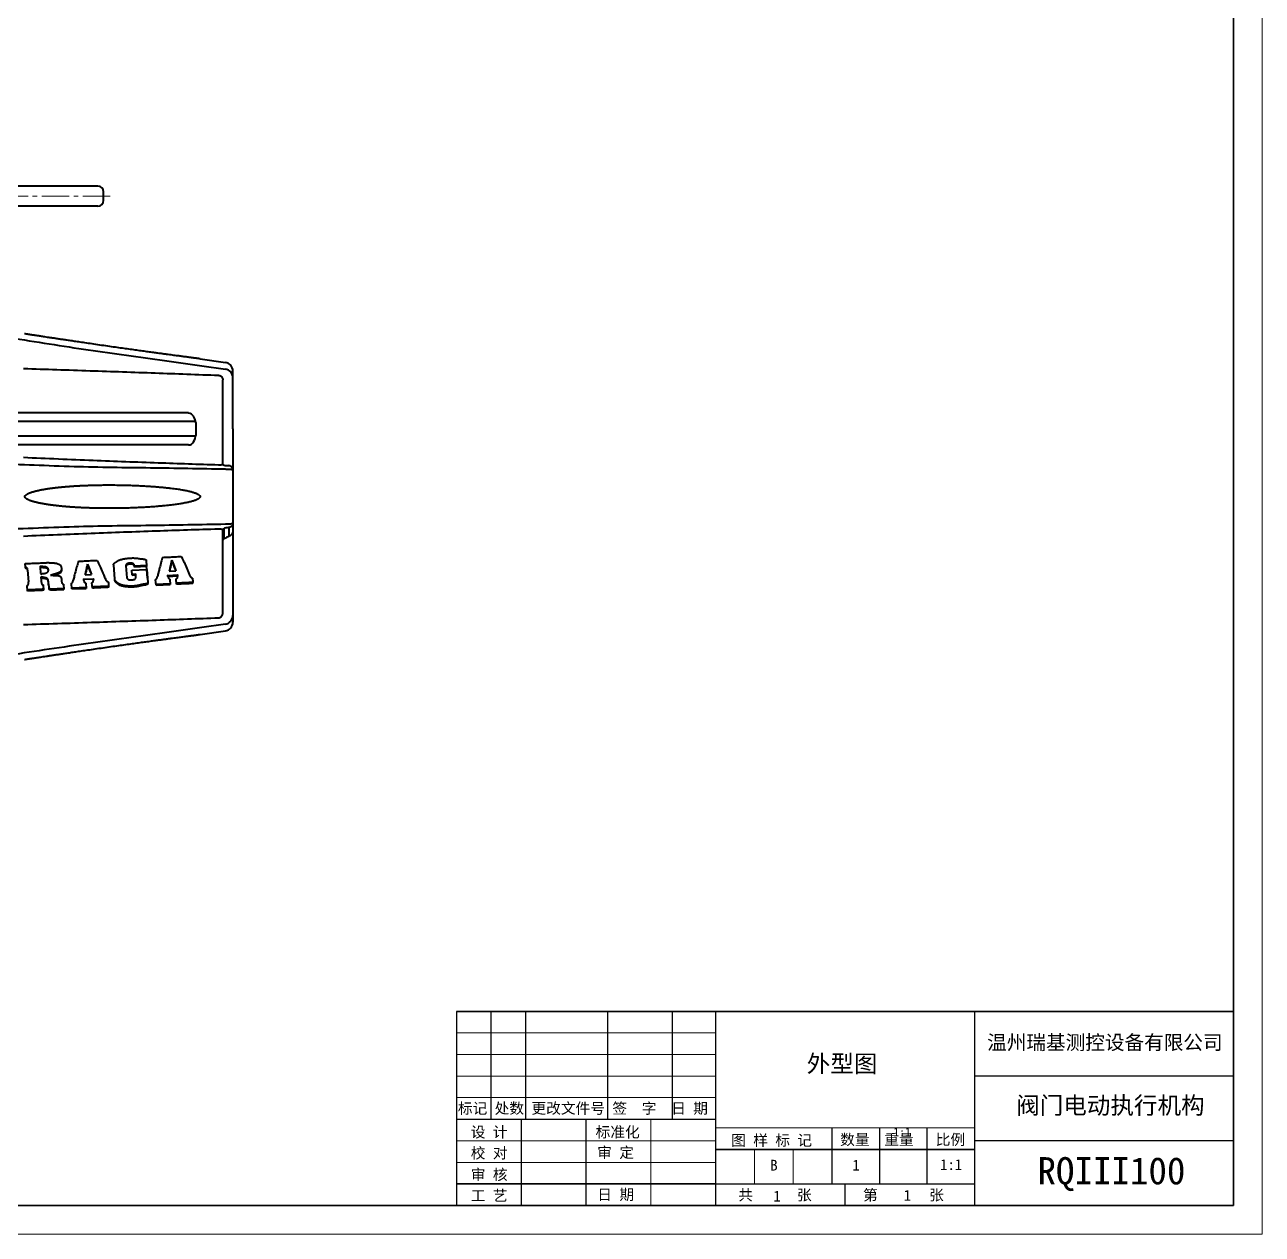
# Model space of a CAD drawing. Extents: x -12012 to 8795, y -497 to 32605.
# Drawn here: x -10494 to -9634, y 30923 to 31764 of the extents above; entities that cross this region are included whole.
import ezdxf

# ---------------------------------------------------------------- set-up
doc = ezdxf.new("R2010")
doc.units = 0
doc.header["$MEASUREMENT"] = 0
doc.linetypes.add('CENTER2', pattern=[28.575, 19.05, -3.175, 3.175, -3.175])
doc.layers.get('0').update_dxf_attribs({"linetype": 'CONTINUOUS', "lineweight": 35})
for name, color, linetype, lineweight in [('3-细实线', 5, 'CONTINUOUS', 9), ('dim', 3, 'CONTINUOUS', 13), ('单点划线', 1, 'CENTER2', 13), ('文字', 7, 'CONTINUOUS', 13), ('粗实线', 7, 'CONTINUOUS', 40), ('细实线', 3, 'CONTINUOUS', 13)]:
    doc.layers.add(name, color=color, linetype=linetype, lineweight=lineweight)
doc.styles.get("Standard").update_dxf_attribs({"font": ''})
doc.styles.get('Standard').set_extended_font_data('FangSong_GB2312')

msp = doc.modelspace()

# ---------------------------------------------------------------- linework, layer by layer
for p in [(-9654.148, 32584.797), (-11987.148, 30942.797)]:
    msp.add_line(p, (-9654.148, 30942.797))
at = {"color": 7}
for p, q in [((-10194.148, 31077.797), (-9654.148, 31077.797)), ((-10014.148, 30981.797), (-9834.148, 30981.797)), ((-10194.148, 30957.797), (-10014.148, 30957.797))]:
    msp.add_line(p, q, dxfattribs=at)
at = {"color": 7, "const_width": 0.9}
for points in [[(-10194.148, 31077.797), (-10194.148, 30942.797)], [(-10170.148, 31077.797), (-10170.148, 31002.797)], [(-10146.148, 31077.797), (-10146.148, 31002.797)], [(-10089.148, 31077.797), (-10089.148, 31002.797)], [(-10044.148, 31077.797), (-10044.148, 31002.797)], [(-10014.148, 30942.797), (-10014.148, 31077.797)], [(-9834.148, 30942.797), (-9834.148, 31077.797)], [(-9834.148, 31032.797), (-9654.148, 31032.797)], [(-10194.148, 31002.797), (-10014.148, 31002.797)], [(-10149.148, 31002.797), (-10149.148, 30942.797)], [(-10104.148, 31002.797), (-10104.148, 30942.797)], [(-10059.148, 31002.797), (-10059.148, 30942.797)], [(-10014.148, 30996.797), (-9834.148, 30996.797)], [(-9933.148, 30957.797), (-9933.148, 30996.797)], [(-9900.148, 30957.797), (-9900.148, 30996.797)], [(-9867.148, 30957.797), (-9867.148, 30996.797)], [(-9834.148, 30987.797), (-9654.148, 30987.797)], [(-10014.148, 30957.797), (-9834.148, 30957.797)], [(-9924.148, 30942.797), (-9924.148, 30957.797)]]:
    msp.add_lwpolyline(points, dxfattribs=at)
at = {"layer": 'dim', "color": 7}
for p, q in [((-10194.148, 31062.797), (-10014.148, 31062.797)), ((-10194.148, 31047.797), (-10014.148, 31047.797)), ((-10194.148, 31032.797), (-10014.148, 31032.797)), ((-10194.148, 31017.797), (-10014.148, 31017.797)), ((-10194.148, 30987.797), (-10014.148, 30987.797)), ((-9987.148, 30957.797), (-9987.148, 30981.797)), ((-9960.148, 30957.797), (-9960.148, 30981.797)), ((-10194.148, 30972.797), (-10014.148, 30972.797))]:
    msp.add_line(p, q, dxfattribs=at)
at = {"layer": '单点划线'}
msp.add_line((-10568.243, 31644.646), (-10434.22, 31644.646), dxfattribs=at)
at = {"layer": '粗实线'}
for p, q in [((-10443.561, 31651.646), (-10568.243, 31651.646)), ((-10439.561, 31641.646), (-10439.561, 31647.646)), ((-10443.561, 31637.646), (-10568.243, 31637.646)), ((-10380.53, 31493.948), (-10578.213, 31493.948)), ((-10375.466, 31487.948), (-10577.975, 31487.948)), ((-10375.222, 31478.656), (-10375.222, 31486.656)), ((-10577.961, 31477.948), (-10375.466, 31477.948)), ((-10578.182, 31471.949), (-10380.53, 31471.948))]:
    msp.add_line(p, q, dxfattribs=at)
at = {"layer": '粗实线', "color": 0}
for p, q in [((-10372.335, 31531.49), (-10354.863, 31529.001)), ((-10349.704, 31482.797), (-10349.704, 31523.055)), ((-10356.711, 31457.995), (-10356.711, 31516.888)), ((-10349.704, 31482.738), (-10349.704, 31348.304)), ((-10356.711, 31457.548), (-10356.711, 31457.995)), ((-10443.547, 31443.722), (-10443.511, 31443.722)), ((-10443.525, 31427.638), (-10443.53, 31427.638)), ((-10356.711, 31354.771), (-10356.711, 31412.342)), ((-10493.751, 31386.617), (-10493.941, 31389.09)), ((-10450.713, 31388.115), (-10450.768, 31388.825)), ((-10409.938, 31391.422), (-10409.607, 31387.114)), ((-10392.157, 31390.798), (-10392.211, 31391.508)), ((-10492.336, 31384.511), (-10491.716, 31376.444)), ((-10483.659, 31386.905), (-10483.295, 31382.16)), ((-10452.426, 31381.276), (-10447.835, 31381.488)), ((-10432.64, 31388.314), (-10431.868, 31378.267)), ((-10424.037, 31387.65), (-10423.389, 31379.228)), ((-10419.849, 31384.541), (-10409.445, 31385.016)), ((-10419.589, 31381.167), (-10419.849, 31384.541)), ((-10419.644, 31381.874), (-10417.227, 31381.984)), ((-10419.589, 31381.167), (-10417.173, 31381.278)), ((-10418.142, 31387.609), (-10418.169, 31387.958)), ((-10418.074, 31386.725), (-10418.142, 31387.609)), ((-10409.661, 31387.821), (-10418.129, 31387.433)), ((-10409.607, 31387.114), (-10418.074, 31386.725)), ((-10417.039, 31379.538), (-10417.227, 31381.984)), ((-10408.974, 31378.886), (-10409.66, 31387.812)), ((-10409.445, 31385.016), (-10408.757, 31376.069)), ((-10394.834, 31380.942), (-10388.064, 31381.252)), ((-10394.794, 31380.233), (-10388.01, 31380.544)), ((-10393.871, 31383.963), (-10389.279, 31384.175)), ((-10388.01, 31380.544), (-10388.064, 31381.252)), ((-10492.477, 31370.055), (-10492.751, 31373.614)), ((-10491.688, 31376.116), (-10491.716, 31376.444)), ((-10483.098, 31379.612), (-10482.926, 31377.376)), ((-10482.926, 31377.376), (-10482.846, 31376.332)), ((-10481.476, 31374.045), (-10481.208, 31370.569)), ((-10476.579, 31371.495), (-10467.193, 31371.923)), ((-10476.524, 31370.781), (-10476.579, 31371.495)), ((-10468.819, 31377.223), (-10468.802, 31376.962)), ((-10468.791, 31376.82), (-10468.802, 31376.962)), ((-10468.802, 31376.962), (-10468.793, 31376.82)), ((-10467.409, 31374.727), (-10467.138, 31371.209)), ((-10461.614, 31371.459), (-10461.906, 31375.258)), ((-10461.669, 31372.173), (-10451.767, 31372.624)), ((-10461.614, 31371.459), (-10451.712, 31371.911)), ((-10453.39, 31378.26), (-10446.62, 31378.57)), ((-10451.987, 31375.495), (-10451.712, 31371.911)), ((-10447.365, 31372.107), (-10447.639, 31375.671)), ((-10446.566, 31377.862), (-10446.62, 31378.57)), ((-10435.99, 31372.626), (-10436.045, 31373.339)), ((-10403.056, 31374.121), (-10403.349, 31377.933)), ((-10403.111, 31374.835), (-10393.209, 31375.287)), ((-10403.056, 31374.121), (-10393.154, 31374.573)), ((-10393.43, 31378.168), (-10393.154, 31374.573)), ((-10388.807, 31374.769), (-10389.082, 31378.344)), ((-10377.432, 31375.287), (-10377.487, 31376.001)), ((-10372.335, 31339.87), (-10354.863, 31342.359))]:
    msp.add_line(p, q, dxfattribs=at)
at = {"layer": '粗实线'}
for centre, radius, start, end in [((-10443.561, 31647.646), 4, 0, 90), ((-10443.561, 31641.646), 4, 270, 0), ((-10380.53, 31489.656), 4, 27.818139, 90), ((-10393.796, 31482.656), 19, 12.153197, 27.818139), ((-10393.796, 31482.656), 19, 332.181861, 347.846803), ((-10380.53, 31475.656), 4, 270, 332.181861)]:
    msp.add_arc(centre, radius, start, end, dxfattribs=at)
at = {"layer": '粗实线', "color": 0}
for centre, start, end in [((-10355.71, 31523.055), 0, 81.894206), ((-10355.71, 31518.418), 0, 81.894206), ((-10355.71, 31353.01), 278.105794, 0), ((-10355.71, 31348.304), 278.105794, 0)]:
    msp.add_arc(centre, 6.006, start, end, dxfattribs=at)
for points, start_tangent, end_tangent in [([(-10515.359, 31547.744), (-10460.119, 31539.229), (-10407.085, 31531.715), (-10354.863, 31524.364)], (0.9901139, -0.1402656), (0.9901087, -0.1403022)), ([(-10373.19, 31531.601), (-10373.721, 31531.671), (-10374.339, 31531.752), (-10375.053, 31531.846), (-10375.863, 31531.952), (-10376.77, 31532.071), (-10377.776, 31532.204), (-10378.887, 31532.35), (-10380.111, 31532.512), (-10381.469, 31532.692), (-10382.922, 31532.884), (-10384.376, 31533.077), (-10385.84, 31533.272), (-10387.352, 31533.474), (-10388.95, 31533.688), (-10390.672, 31533.919), (-10392.554, 31534.172), (-10394.637, 31534.453), (-10396.956, 31534.766), (-10399.552, 31535.118), (-10402.461, 31535.515), (-10405.721, 31535.961), (-10409.376, 31536.463), (-10413.353, 31537.013), (-10417.526, 31537.593), (-10421.896, 31538.203), (-10426.5, 31538.851), (-10431.37, 31539.54), (-10436.537, 31540.277), (-10442.073, 31541.071), (-10447.597, 31541.87), (-10452.531, 31542.588), (-10456.833, 31543.218), (-10460.621, 31543.776), (-10463.998, 31544.276), (-10467.063, 31544.731), (-10469.92, 31545.157), (-10472.671, 31545.568), (-10475.226, 31545.952), (-10477.491, 31546.293), (-10479.475, 31546.593), (-10481.211, 31546.856), (-10482.732, 31547.086), (-10484.07, 31547.29), (-10485.259, 31547.471), (-10486.332, 31547.634), (-10487.32, 31547.785), (-10488.255, 31547.928), (-10489.171, 31548.068), (-10490.074, 31548.206), (-10490.917, 31548.335), (-10491.668, 31548.451), (-10492.332, 31548.553), (-10492.92, 31548.643), (-10493.432, 31548.722), (-10493.867, 31548.789), (-10494.229, 31548.844), (-10494.458, 31548.88)], (-0.991491, 0.1301752), (-0.9883401, 0.1522624)), ([(-10372.749, 31531.544), (-10373.19, 31531.601)], (-0.9916409, 0.1290287), (-0.991491, 0.1301752)), ([(-10372.335, 31531.49), (-10372.749, 31531.544)], (0.9920292, -0.1260078), (-0.9916409, 0.1290287)), ([(-10495.189, 31524.778), (-10448.914, 31523.257), (-10403.711, 31521.685), (-10359.583, 31520.078)], (0.9994933, -0.0318294), (0.9993095, -0.0371545)), ([(-10359.583, 31520.078), (-10358.696, 31519.899), (-10357.904, 31519.448), (-10357.279, 31518.769), (-10356.863, 31517.896), (-10356.711, 31516.877)], (0.9993095, -0.0371545), (0, -1)), ([(-10356.711, 31489.441), (-10356.624, 31489.474)], (0.9323295, 0.3616099), (0.93233, 0.3616087)), ([(-10354.863, 31454.671), (-10406.894, 31455.56), (-10460.034, 31456.471), (-10515.359, 31458.357)], (-0.9998543, 0.017068), (-0.999852, 0.0172036)), ([(-10359.583, 31457.636), (-10401.584, 31459.023), (-10446.787, 31460.725), (-10495.189, 31462.784)], (-0.9995286, 0.0307005), (-0.9989876, 0.0449854)), ([(-10356.711, 31457.995), (-10357.279, 31457.73), (-10357.905, 31457.659), (-10358.696, 31457.628), (-10359.583, 31457.636)], (0, -1), (-0.9995286, 0.0307005)), ([(-10352.611, 31457.25), (-10352.844, 31457.143), (-10353.289, 31457.091), (-10353.587, 31457.073), (-10353.916, 31457.061), (-10354.261, 31457.055), (-10354.601, 31457.053), (-10354.92, 31457.055), (-10356.711, 31457.772)], (-0.0422894, -0.9991054), (-0.9998477, 0.0174528)), ([(-10349.704, 31454.265), (-10350.16, 31454.394), (-10350.545, 31454.442), (-10351.044, 31454.49), (-10351.637, 31454.534), (-10352.294, 31454.574), (-10352.981, 31454.608), (-10353.661, 31454.635), (-10354.298, 31454.656), (-10354.863, 31454.671)], (-0.0000024, 1), (-0.999735, 0.0230205)), ([(-10349.704, 31454.265), (-10349.924, 31455.385), (-10350.55, 31456.342), (-10351.492, 31456.996), (-10352.611, 31457.25)], (0, 1), (-0.9994954, 0.0317635)), ([(-10493.851, 31436.569), (-10493.431, 31436.944), (-10492.958, 31437.273), (-10492.431, 31437.579), (-10491.874, 31437.859), (-10491.292, 31438.119), (-10490.689, 31438.363), (-10490.065, 31438.594), (-10489.418, 31438.814), (-10488.75, 31439.025), (-10488.063, 31439.228), (-10487.358, 31439.423), (-10486.636, 31439.61), (-10485.899, 31439.791), (-10485.149, 31439.965), (-10484.387, 31440.133), (-10483.613, 31440.295), (-10482.828, 31440.451), (-10482.032, 31440.602), (-10481.226, 31440.748), (-10480.41, 31440.889), (-10479.584, 31441.026), (-10478.748, 31441.158), (-10477.902, 31441.286), (-10477.047, 31441.41), (-10476.182, 31441.531), (-10475.308, 31441.648), (-10474.424, 31441.761), (-10473.531, 31441.87), (-10472.629, 31441.976), (-10471.717, 31442.079), (-10470.797, 31442.179), (-10469.868, 31442.275), (-10468.929, 31442.368), (-10467.98, 31442.458), (-10467.021, 31442.546), (-10466.052, 31442.63), (-10465.073, 31442.711), (-10464.083, 31442.79), (-10463.081, 31442.866), (-10462.069, 31442.938), (-10461.045, 31443.008), (-10460.009, 31443.076), (-10458.961, 31443.14), (-10457.901, 31443.202), (-10456.828, 31443.261), (-10455.741, 31443.317), (-10454.641, 31443.37), (-10453.527, 31443.42), (-10452.398, 31443.467), (-10451.254, 31443.512), (-10450.095, 31443.553), (-10448.92, 31443.591), (-10447.728, 31443.627), (-10446.52, 31443.659), (-10445.294, 31443.687), (-10444.051, 31443.712), (-10443.511, 31443.722)], (0.6921107, 0.7217914), (0.9998484, 0.0174112)), ([(-10443.511, 31443.722), (-10439.866, 31443.771), (-10434.3, 31443.788), (-10429.102, 31443.742), (-10424.22, 31443.647), (-10419.622, 31443.508), (-10415.278, 31443.333), (-10411.15, 31443.124), (-10407.27, 31442.887), (-10403.747, 31442.635), (-10400.596, 31442.376), (-10397.746, 31442.113), (-10395.157, 31441.847), (-10392.801, 31441.58), (-10390.654, 31441.312), (-10388.69, 31441.044), (-10386.885, 31440.775), (-10385.225, 31440.506), (-10383.697, 31440.237), (-10382.291, 31439.967), (-10380.995, 31439.696), (-10379.799, 31439.423), (-10378.694, 31439.147), (-10377.677, 31438.866), (-10376.743, 31438.581), (-10375.89, 31438.288), (-10375.113, 31437.986), (-10374.412, 31437.672), (-10373.787, 31437.338), (-10373.246, 31436.978), (-10372.808, 31436.584), (-10372.509, 31436.152), (-10372.397, 31435.68)], (0.9998483, 0.017418), (-0.0012838, -0.9999992)), ([(-10494.297, 31435.68), (-10494.177, 31436.13)], (0.0068896, 0.9999763), (0.4538089, 0.891099)), ([(-10493.796, 31434.734), (-10494.146, 31435.175), (-10494.297, 31435.671), (-10494.297, 31435.68)], (-0.7105809, 0.7036155), (0.0018709, 0.9999982)), ([(-10494.177, 31436.13), (-10493.851, 31436.569)], (0.4538089, 0.891099), (0.6921107, 0.7217914)), ([(-10443.53, 31427.638), (-10444.189, 31427.65), (-10445.607, 31427.68), (-10446.994, 31427.713), (-10448.355, 31427.751), (-10449.692, 31427.793), (-10451.009, 31427.839), (-10452.308, 31427.889), (-10453.591, 31427.942), (-10454.857, 31428), (-10456.106, 31428.061), (-10457.337, 31428.127), (-10458.552, 31428.195), (-10459.749, 31428.268), (-10460.929, 31428.344), (-10462.092, 31428.423), (-10463.237, 31428.506), (-10464.365, 31428.592), (-10465.476, 31428.681), (-10466.571, 31428.774), (-10467.651, 31428.871), (-10468.717, 31428.971), (-10469.768, 31429.075), (-10470.806, 31429.182), (-10471.831, 31429.293), (-10472.843, 31429.408), (-10473.844, 31429.527), (-10474.834, 31429.651), (-10475.812, 31429.779), (-10476.779, 31429.911), (-10477.733, 31430.049), (-10478.676, 31430.191), (-10479.606, 31430.338), (-10480.523, 31430.49), (-10481.426, 31430.648), (-10482.317, 31430.811), (-10483.193, 31430.981), (-10484.055, 31431.157), (-10484.902, 31431.339), (-10485.733, 31431.529), (-10486.548, 31431.727), (-10487.344, 31431.934), (-10488.119, 31432.148), (-10488.872, 31432.372), (-10489.6, 31432.606), (-10490.299, 31432.85), (-10490.971, 31433.107), (-10491.614, 31433.381), (-10492.228, 31433.674), (-10492.806, 31433.993), (-10493.334, 31434.343), (-10493.796, 31434.734)], (-0.9998475, 0.017461), (-0.7105809, 0.7036155)), ([(-10372.397, 31435.68), (-10372.503, 31435.22), (-10372.811, 31434.772), (-10373.252, 31434.377), (-10373.783, 31434.025), (-10374.401, 31433.693), (-10375.115, 31433.373), (-10375.925, 31433.059), (-10376.832, 31432.751), (-10377.838, 31432.447), (-10378.949, 31432.147), (-10380.173, 31431.848), (-10381.531, 31431.549), (-10382.984, 31431.257), (-10384.437, 31430.99), (-10385.902, 31430.741), (-10387.414, 31430.504), (-10389.012, 31430.27), (-10390.734, 31430.038), (-10392.616, 31429.802), (-10394.699, 31429.563), (-10397.018, 31429.318), (-10399.614, 31429.071), (-10402.523, 31428.822), (-10405.783, 31428.575), (-10409.438, 31428.336), (-10413.415, 31428.116), (-10417.588, 31427.928), (-10421.958, 31427.775), (-10426.562, 31427.661), (-10431.432, 31427.59), (-10436.599, 31427.571), (-10442.135, 31427.616), (-10443.525, 31427.638)], (0.0037483, -0.999993), (-0.9998478, 0.0174454)), ([(-10516.8, 31412.951), (-10460.034, 31414.888), (-10406.894, 31415.8), (-10354.863, 31416.689)], (0.999852, 0.0172036), (0.9998543, 0.017068)), ([(-10354.863, 31416.689), (-10354.307, 31416.704), (-10353.676, 31416.724), (-10353, 31416.751), (-10352.315, 31416.784), (-10351.657, 31416.824), (-10351.061, 31416.869), (-10350.558, 31416.916), (-10350.168, 31416.965), (-10349.704, 31417.095)], (0.999735, 0.0230212), (-0.0000112, 1)), ([(-10349.704, 31417.095), (-10349.924, 31415.974), (-10350.55, 31415.017), (-10351.492, 31414.364), (-10352.611, 31414.11)], (0.0000111, -1), (-0.9994954, -0.0317642)), ([(-10359.583, 31413.075), (-10403.029, 31411.678), (-10448.161, 31410.013), (-10495.189, 31408.052)], (-0.9995576, -0.029741), (-0.9990269, -0.0441058)), ([(-10356.711, 31412.342), (-10356.826, 31412.602), (-10357.134, 31412.798), (-10357.59, 31412.94), (-10358.164, 31413.032), (-10358.838, 31413.077), (-10359.583, 31413.075)], (0.0001839, 1), (-0.999348, -0.0361058)), ([(-10352.611, 31414.11), (-10356.233, 31413.184), (-10356.583, 31412.825), (-10356.711, 31412.342)], (-0.9992269, -0.0393143), (0.0000007, -1)), ([(-10356.588, 31405.86), (-10356.711, 31405.432)], (-0.5192506, -0.854622), (-0.0000101, -1)), ([(-10355.78, 31406.323), (-10356.25, 31406.184), (-10356.588, 31405.86)], (-0.9980456, -0.0624906), (-0.5192506, -0.854622)), ([(-10355.78, 31406.323), (-10355.767, 31410.513), (-10355.75, 31413.329)], (0.002309, 0.9999973), (0.0088838, 0.9999605)), ([(-10352.509, 31408.02), (-10353.593, 31407.481), (-10354.685, 31406.914), (-10355.78, 31406.323)], (-0.8988536, -0.438249), (-0.8756281, -0.4829859)), ([(-10352.611, 31414.11), (-10352.577, 31412.975), (-10352.542, 31410.963), (-10352.509, 31408.02)], (0.0422587, -0.9991067), (0.0087465, -0.9999617)), ([(-10352.189, 31408.147), (-10352.509, 31408.02)], (-0.913096, -0.4077445), (-0.9451639, -0.3265965)), ([(-10349.704, 31411.593), (-10349.825, 31410.788), (-10350.188, 31409.946), (-10350.775, 31409.161), (-10351.552, 31408.501), (-10352.189, 31408.147)], (-0.0069568, -0.9999758), (-0.913096, -0.4077445)), ([(-10493.941, 31389.09), (-10489.101, 31389.31), (-10484.266, 31389.531), (-10479.435, 31389.752)], (0.998961, 0.0455723), (0.9989613, 0.0455676)), ([(-10479.435, 31389.752), (-10478.515, 31389.776), (-10477.599, 31389.772), (-10476.684, 31389.748), (-10475.766, 31389.707), (-10474.835, 31389.647), (-10473.869, 31389.556), (-10472.857, 31389.412), (-10471.783, 31389.18), (-10470.696, 31388.799), (-10469.781, 31388.215), (-10469.213, 31387.425), (-10468.935, 31386.489), (-10468.837, 31385.808)], (0.9989613, 0.0455676), (0.0806993, -0.9967385)), ([(-10457.27, 31390.134), (-10458.263, 31386.716), (-10459.435, 31382.321), (-10459.89, 31380.505)], (-0.2897428, -0.9571045), (-0.2391829, -0.9709745)), ([(-10457.075, 31390.774), (-10457.27, 31390.134)], (-0.2940911, -0.9557774), (-0.2897428, -0.9571045)), ([(-10457.075, 31390.774), (-10452.745, 31390.972), (-10448.42, 31391.169), (-10444.097, 31391.366)], (0.9989615, 0.0455616), (0.9989617, 0.0455572)), ([(-10450.768, 31388.825), (-10451.327, 31386.418), (-10451.88, 31383.9), (-10452.426, 31381.276)], (-0.2327455, -0.9725377), (-0.1984781, -0.9801053)), ([(-10450.768, 31388.825), (-10449.8, 31386.487), (-10448.822, 31384.04), (-10447.835, 31381.488)], (0.3885055, -0.9214464), (0.3555748, -0.9346478)), ([(-10444.097, 31391.366), (-10443.802, 31390.768)], (0.444687, -0.895686), (0.4407458, -0.897632)), ([(-10443.802, 31390.768), (-10442.188, 31387.384), (-10440.246, 31383.062), (-10439.375, 31381.039)], (0.4407458, -0.897632), (0.391102, -0.9203474)), ([(-10432.64, 31388.314), (-10432.587, 31388.678), (-10432.401, 31389.028), (-10432.122, 31389.348), (-10431.789, 31389.638), (-10431.433, 31389.908), (-10431.053, 31390.176), (-10430.643, 31390.455), (-10430.198, 31390.748), (-10429.707, 31391.044), (-10429.153, 31391.333), (-10428.528, 31391.608), (-10427.827, 31391.859), (-10427.068, 31392.08), (-10426.264, 31392.274), (-10425.396, 31392.45), (-10424.44, 31392.609), (-10423.374, 31392.751), (-10422.177, 31392.873), (-10420.857, 31392.964), (-10419.445, 31393.014), (-10417.979, 31393.001), (-10416.558, 31392.89), (-10415.297, 31392.707), (-10414.178, 31392.54), (-10413.161, 31392.424), (-10412.235, 31392.337), (-10411.399, 31392.232), (-10410.678, 31392.069), (-10410.135, 31391.792)], (-0.0730519, 0.9973281), (0.72486, -0.6888962)), ([(-10418.169, 31387.958), (-10418.252, 31388.297), (-10418.438, 31388.608), (-10418.72, 31388.885), (-10419.095, 31389.117), (-10419.559, 31389.291), (-10420.095, 31389.404), (-10420.671, 31389.457), (-10421.251, 31389.454), (-10421.822, 31389.399), (-10422.379, 31389.287), (-10422.892, 31389.118), (-10423.323, 31388.896), (-10423.654, 31388.628), (-10423.884, 31388.324), (-10424.011, 31387.996), (-10424.037, 31387.65)], (-0.0770001, 0.9970311), (0.0746163, -0.9972123)), ([(-10418.665, 31388.176), (-10419.04, 31388.407), (-10419.504, 31388.582), (-10420.04, 31388.695), (-10420.616, 31388.747), (-10421.197, 31388.744), (-10421.768, 31388.689), (-10422.327, 31388.577), (-10422.84, 31388.408), (-10423.272, 31388.185), (-10423.602, 31387.916), (-10423.831, 31387.612), (-10423.957, 31387.284)], (-0.7886531, 0.6148384), (-0.2172855, -0.9761081)), ([(-10410.135, 31391.792), (-10409.938, 31391.422)], (0.72486, -0.6888962), (0.0766706, -0.9970565)), ([(-10398.714, 31392.81), (-10399.707, 31389.404), (-10400.879, 31385.011), (-10401.418, 31382.852)], (-0.290955, -0.9567367), (-0.2373225, -0.9714309)), ([(-10398.518, 31393.45), (-10398.714, 31392.81)], (-0.2954855, -0.9553472), (-0.290955, -0.9567367)), ([(-10398.518, 31393.45), (-10394.189, 31393.647), (-10389.863, 31393.845), (-10385.54, 31394.042)], (0.9989624, 0.0455432), (0.9989626, 0.0455384)), ([(-10392.211, 31391.508), (-10392.771, 31389.106), (-10393.325, 31386.589), (-10393.871, 31383.963)], (-0.2335079, -0.9723549), (-0.1981597, -0.9801698)), ([(-10392.157, 31390.798), (-10392.717, 31388.398), (-10393.27, 31385.883), (-10393.67, 31383.973)], (-0.2338922, -0.9722625), (-0.2009709, -0.9795972)), ([(-10392.211, 31391.508), (-10391.244, 31389.175), (-10390.266, 31386.729), (-10389.279, 31384.175)], (0.3892321, -0.9211397), (0.3552663, -0.9347651)), ([(-10392.157, 31390.798), (-10391.19, 31388.467), (-10390.212, 31386.022), (-10389.491, 31384.166)], (0.3895985, -0.9209848), (0.3579931, -0.9337242)), ([(-10385.54, 31394.042), (-10385.244, 31393.444)], (0.4459978, -0.8950341), (0.441893, -0.8970678)), ([(-10385.244, 31393.444), (-10383.633, 31390.072), (-10381.69, 31385.751), (-10380.683, 31383.404)], (0.441893, -0.8970678), (0.3893225, -0.9211015)), ([(-10356.709, 31392.784), (-10356.667, 31392.841)], (0.7847001, 0.6198756), (0.263727, 0.9645973)), ([(-10493.696, 31385.899), (-10493.733, 31386.381), (-10493.751, 31386.617)], (-0.0766706, 0.9970565), (-0.0800458, 0.9967912)), ([(-10493.7, 31386.511), (-10493.751, 31386.617)], (-0.7210324, 0.6929014), (0.0110951, 0.9999384)), ([(-10492.364, 31384.981), (-10492.379, 31385.137), (-10492.431, 31385.408), (-10492.517, 31385.65), (-10492.768, 31386.054), (-10493.15, 31386.299), (-10493.554, 31386.423), (-10493.7, 31386.511)], (-0.0767608, 0.9970495), (-0.7210324, 0.6929014)), ([(-10492.707, 31385.337), (-10493.084, 31385.586), (-10493.49, 31385.709), (-10493.696, 31385.899)], (-0.68738, 0.726298), (-0.0750086, 0.9971829)), ([(-10492.459, 31384.934), (-10492.707, 31385.337)], (-0.38853, 0.9214361), (-0.68738, 0.726298)), ([(-10492.355, 31384.839), (-10492.364, 31384.981)], (-0.0542784, 0.9985258), (-0.0767608, 0.9970495)), ([(-10492.336, 31384.511), (-10492.355, 31384.839)], (-0.0757552, 0.9971264), (-0.0542784, 0.9985258)), ([(-10477.895, 31384.852), (-10477.896, 31384.866), (-10478.026, 31385.435), (-10478.303, 31385.931), (-10478.687, 31386.324), (-10479.164, 31386.596), (-10479.673, 31386.755), (-10480.162, 31386.849), (-10480.623, 31386.892), (-10481.044, 31386.917), (-10481.425, 31386.951), (-10481.768, 31386.998), (-10482.081, 31387.047), (-10482.367, 31387.09), (-10482.632, 31387.125), (-10482.879, 31387.151), (-10483.318, 31387.156), (-10483.659, 31386.905)], (-0.0832425, 0.9965293), (0.0752116, -0.9971676)), ([(-10478.284, 31385.268), (-10478.675, 31385.647), (-10479.158, 31385.906), (-10479.664, 31386.056), (-10480.149, 31386.145), (-10480.605, 31386.185), (-10481.021, 31386.21), (-10481.397, 31386.244), (-10481.736, 31386.292), (-10482.045, 31386.34), (-10482.328, 31386.382), (-10482.59, 31386.417), (-10482.835, 31386.442), (-10483.269, 31386.446), (-10483.562, 31386.31)], (-0.6213659, 0.7835205), (-0.6674773, -0.7446301)), ([(-10483.295, 31382.16), (-10482.936, 31381.995), (-10482.665, 31382.031), (-10482.381, 31382.089), (-10482.076, 31382.16), (-10481.741, 31382.23), (-10481.366, 31382.283), (-10480.95, 31382.318), (-10480.498, 31382.375), (-10480.016, 31382.481), (-10479.505, 31382.639), (-10478.98, 31382.869), (-10478.487, 31383.213)], (0.0750094, -0.9971828), (0.7350604, 0.6780016)), ([(-10478.487, 31383.213), (-10478.116, 31383.688), (-10477.923, 31384.261)], (0.7350604, 0.6780016), (0.1767832, 0.9842498)), ([(-10477.893, 31384.475), (-10477.994, 31384.783), (-10478.284, 31385.268)], (-0.2355289, 0.9718673), (-0.6213659, 0.7835205)), ([(-10477.923, 31384.261), (-10477.895, 31384.852)], (0.1767832, 0.9842498), (-0.0832425, 0.9965293)), ([(-10468.837, 31385.808), (-10468.823, 31385.466), (-10468.984, 31384.454), (-10469.478, 31383.582), (-10470.332, 31382.892), (-10471.534, 31382.363), (-10472.982, 31381.906), (-10474.601, 31381.479), (-10476.383, 31381.054)], (0.0806993, -0.9967385), (-0.9746513, -0.2237295)), ([(-10476.383, 31381.054), (-10475.069, 31380.988), (-10473.845, 31380.926), (-10472.705, 31380.864), (-10471.65, 31380.783), (-10470.693, 31380.65), (-10469.889, 31380.381)], (0.9986789, -0.0513844), (0.8830639, -0.4692528)), ([(-10468.783, 31385.1), (-10468.769, 31384.765), (-10468.927, 31383.753), (-10469.419, 31382.88), (-10470.272, 31382.189), (-10471.475, 31381.658), (-10472.924, 31381.2), (-10473.943, 31380.925)], (0.08066, -0.9967417), (-0.9682835, -0.2498539)), ([(-10469.889, 31380.381), (-10469.33, 31379.922), (-10469.035, 31379.318), (-10468.909, 31378.614), (-10468.893, 31378.439)], (0.8830639, -0.4692528), (0.0767341, -0.9970516)), ([(-10459.89, 31380.505), (-10460.584, 31377.613)], (-0.2391829, -0.9709745), (-0.2276849, -0.9737349)), ([(-10450.713, 31388.115), (-10451.273, 31385.71), (-10451.826, 31383.194), (-10452.226, 31381.285)], (-0.2331061, -0.9724513), (-0.2012166, -0.9795468)), ([(-10450.713, 31388.115), (-10449.745, 31385.779), (-10448.767, 31383.333), (-10448.047, 31381.479)], (0.3888494, -0.9213013), (0.3582306, -0.9336332)), ([(-10439.375, 31381.039), (-10438.28, 31378.422)], (0.391102, -0.9203474), (0.3809063, -0.9246136)), ([(-10418.383, 31387.899), (-10418.665, 31388.176)], (-0.622613, 0.7825299), (-0.7886531, 0.6148384)), ([(-10418.115, 31387.25), (-10418.198, 31387.589), (-10418.383, 31387.899)], (-0.0770003, 0.9970311), (-0.622613, 0.7825299)), ([(-10403.041, 31378.294), (-10402.863, 31378.402), (-10402.569, 31378.728), (-10402.393, 31379.175), (-10402.302, 31379.422), (-10402.207, 31379.689), (-10402.113, 31379.979)], (0.8657168, 0.5005341), (0.2892647, 0.9572492)), ([(-10402.113, 31379.979), (-10402.028, 31380.294)], (0.2892647, 0.9572491), (0.2269833, 0.9738987)), ([(-10401.418, 31382.852), (-10402.028, 31380.294)], (-0.2373225, -0.9714309), (-0.2269743, -0.9739007)), ([(-10395.065, 31380.718), (-10394.955, 31380.368), (-10394.887, 31380.23)], (-0.1860582, -0.9825387), (0.4260058, -0.9047204)), ([(-10394.834, 31380.942), (-10395.062, 31380.733), (-10395.065, 31380.718)], (-0.999961, -0.0088339), (-0.1860582, -0.9825387)), ([(-10394.887, 31380.23), (-10394.817, 31380.079), (-10394.662, 31379.738)], (0.4260058, -0.9047204), (0.3795267, -0.9251808)), ([(-10394.818, 31380.736), (-10394.848, 31380.939)], (-0.089217, 0.9960122), (-0.2114753, 0.9773834)), ([(-10394.794, 31380.233), (-10394.815, 31380.706), (-10394.818, 31380.736)], (-0.0766706, 0.9970565), (-0.089217, 0.9960122)), ([(-10388.19, 31379.368), (-10388.138, 31379.618), (-10388.095, 31379.886), (-10388.041, 31380.157)], (0.2599771, 0.9656148), (0.2247269, 0.9744218)), ([(-10387.872, 31381.043), (-10388.064, 31381.252)], (-0.2559846, 0.9666809), (-0.9989505, -0.0458029)), ([(-10388.041, 31380.157), (-10387.969, 31380.413), (-10387.848, 31380.845), (-10387.872, 31381.043)], (0.2247269, 0.9744218), (-0.2559846, 0.9666809)), ([(-10380.683, 31383.404), (-10379.724, 31381.103)], (0.3893225, -0.9211015), (0.3801941, -0.9249067)), ([(-10379.724, 31381.103), (-10379.57, 31380.77), (-10379.404, 31380.471), (-10379.237, 31380.2)], (0.3802125, -0.9248992), (0.5427235, -0.8399115)), ([(-10379.237, 31380.2), (-10379.073, 31379.953), (-10378.913, 31379.728), (-10378.741, 31379.528), (-10378.54, 31379.372)], (0.5427235, -0.8399115), (0.8527664, -0.5222926)), ([(-10492.751, 31373.614), (-10492.592, 31373.858), (-10492.24, 31374.054), (-10491.945, 31374.379), (-10491.861, 31374.602)], (-0.1524282, 0.9883145), (0.262699, 0.9648778)), ([(-10491.861, 31374.602), (-10491.804, 31374.849), (-10491.745, 31375.116), (-10491.694, 31375.406)], (0.262699, 0.9648778), (0.1255507, 0.9920872)), ([(-10491.694, 31375.406), (-10491.673, 31375.724), (-10491.682, 31376.024)], (0.1255507, 0.9920872), (-0.0630891, 0.9980079)), ([(-10491.682, 31376.024), (-10491.685, 31376.069), (-10491.689, 31376.116)], (-0.0630892, 0.9980079), (-0.0762733, 0.997087)), ([(-10477.474, 31373.648), (-10477.491, 31373.828), (-10477.583, 31374.338), (-10477.716, 31374.891), (-10477.809, 31375.498), (-10477.868, 31376.14), (-10477.923, 31376.795), (-10478, 31377.423), (-10478.149, 31377.995), (-10478.427, 31378.471), (-10478.824, 31378.82), (-10479.278, 31379.056), (-10479.727, 31379.208), (-10480.156, 31379.297), (-10480.553, 31379.355), (-10480.911, 31379.413), (-10481.232, 31379.481), (-10481.519, 31379.555), (-10481.779, 31379.626), (-10482.018, 31379.691), (-10482.445, 31379.791), (-10482.821, 31379.835), (-10483.098, 31379.612)], (-0.0764042, 0.9970769), (0.1281086, -0.9917601)), ([(-10477.535, 31373.654), (-10477.668, 31374.214), (-10477.759, 31374.827), (-10477.817, 31375.475), (-10477.873, 31376.132), (-10477.954, 31376.759), (-10478.11, 31377.327), (-10478.398, 31377.793), (-10478.801, 31378.133), (-10479.255, 31378.362), (-10479.702, 31378.509), (-10480.129, 31378.595), (-10480.522, 31378.652), (-10480.877, 31378.71), (-10481.193, 31378.779), (-10481.477, 31378.852), (-10481.735, 31378.923), (-10481.972, 31378.987), (-10482.394, 31379.086), (-10482.766, 31379.129), (-10483.011, 31379.014)], (-0.2275734, 0.9737609), (-0.6521673, -0.758075)), ([(-10482.846, 31376.332), (-10482.81, 31375.98), (-10482.749, 31375.656), (-10482.664, 31375.36)], (0.0801402, -0.9967836), (0.3117952, -0.9501493)), ([(-10482.664, 31375.36), (-10482.571, 31375.089), (-10482.48, 31374.837), (-10482.344, 31374.616)], (0.3117952, -0.9501493), (0.6727957, -0.7398284)), ([(-10482.344, 31374.616), (-10482.142, 31374.464), (-10481.918, 31374.369), (-10481.476, 31374.045)], (0.6727957, -0.7398284), (0.0778733, -0.9969633)), ([(-10477.458, 31373.356), (-10477.474, 31373.648)], (-0.0433066, 0.9990618), (-0.0764042, 0.9970769)), ([(-10477.427, 31372.746), (-10477.439, 31372.922), (-10477.458, 31373.356)], (-0.0758866, 0.9971165), (-0.0433066, 0.9990618)), ([(-10476.579, 31371.495), (-10476.97, 31371.579), (-10477.214, 31371.832), (-10477.34, 31372.157), (-10477.405, 31372.521), (-10477.427, 31372.746)], (-0.9989616, -0.0455603), (-0.0758866, 0.9971165)), ([(-10476.524, 31370.782), (-10476.918, 31370.868), (-10477.161, 31371.123), (-10477.287, 31371.451), (-10477.352, 31371.818), (-10477.427, 31372.741)], (-0.9989619, -0.0455535), (-0.0760792, 0.9971018)), ([(-10468.893, 31378.439), (-10468.859, 31377.826), (-10468.826, 31377.222)], (0.0767341, -0.9970516), (0.0765454, -0.9970661)), ([(-10468.793, 31376.82), (-10468.784, 31376.724)], (0.0767325, -0.9970517), (0.1010196, -0.9948844)), ([(-10468.784, 31376.724), (-10468.774, 31376.632)], (0.1010196, -0.9948844), (0.1276944, -0.9918136)), ([(-10468.774, 31376.632), (-10468.718, 31376.33), (-10468.632, 31376.056), (-10468.531, 31375.808)], (0.1276945, -0.9918136), (0.3966027, -0.9179904)), ([(-10468.531, 31375.808), (-10468.429, 31375.581), (-10468.175, 31375.201), (-10467.992, 31375.082)], (0.3966027, -0.9179904), (0.9022663, -0.4311793)), ([(-10467.992, 31375.082), (-10467.797, 31375.005), (-10467.409, 31374.727)], (0.9022663, -0.4311793), (0.0779005, -0.9969611)), ([(-10461.906, 31375.258), (-10461.757, 31375.513), (-10461.598, 31375.618)], (-0.1470899, 0.9891231), (0.8663652, 0.499411)), ([(-10461.598, 31375.618), (-10461.419, 31375.726), (-10461.125, 31376.051), (-10460.95, 31376.496), (-10460.859, 31376.743), (-10460.764, 31377.009), (-10460.67, 31377.298)], (0.8663652, 0.499411), (0.2901458, 0.9569825)), ([(-10460.67, 31377.298), (-10460.584, 31377.613)], (0.2901458, 0.9569825), (0.2276948, 0.9737325)), ([(-10453.621, 31378.036), (-10453.511, 31377.686), (-10453.443, 31377.549)], (-0.1870311, -0.982354), (0.426956, -0.9042724)), ([(-10453.39, 31378.26), (-10453.618, 31378.051), (-10453.621, 31378.036)], (-0.9999486, -0.010142), (-0.1870311, -0.982354)), ([(-10453.443, 31377.549), (-10453.373, 31377.398), (-10453.218, 31377.058)], (0.426956, -0.9042724), (0.3799133, -0.9250221)), ([(-10453.375, 31378.054), (-10453.404, 31378.257)], (-0.0890207, 0.9960298), (-0.2074411, 0.9782475)), ([(-10453.35, 31377.551), (-10453.372, 31378.024), (-10453.375, 31378.054)], (-0.0766706, 0.9970565), (-0.0890207, 0.9960298)), ([(-10453.218, 31377.058), (-10453.144, 31376.859)], (0.3799133, -0.9250221), (0.3269694, -0.9450349)), ([(-10453.144, 31376.859), (-10453.072, 31376.642), (-10452.993, 31376.418)], (0.3269694, -0.9450349), (0.3693408, -0.929294)), ([(-10452.993, 31376.418), (-10452.887, 31376.203), (-10452.566, 31375.882), (-10452.193, 31375.715), (-10451.987, 31375.495)], (0.3693408, -0.929294), (0.0779394, -0.9969581)), ([(-10447.639, 31375.671), (-10447.48, 31375.928), (-10447.126, 31376.135), (-10446.831, 31376.467), (-10446.747, 31376.689)], (-0.1505706, 0.9885993), (0.2618201, 0.9651167)), ([(-10436.045, 31373.339), (-10439.834, 31373.167), (-10443.625, 31372.994), (-10447.419, 31372.821)], (-0.9989621, -0.0455482), (-0.998962, -0.045551)), ([(-10435.99, 31372.626), (-10439.779, 31372.453), (-10443.57, 31372.28), (-10447.365, 31372.107)], (-0.9989625, -0.045541), (-0.9989623, -0.0455439)), ([(-10446.747, 31376.689), (-10446.695, 31376.939), (-10446.652, 31377.206), (-10446.598, 31377.477)], (0.2618201, 0.9651167), (0.2250839, 0.9743394)), ([(-10446.428, 31378.362), (-10446.62, 31378.57)], (-0.256457, 0.9665556), (-0.9989503, -0.0458064)), ([(-10446.598, 31377.477), (-10446.525, 31377.732), (-10446.405, 31378.163), (-10446.428, 31378.362)], (0.2250839, 0.9743394), (-0.256457, 0.9665556)), ([(-10438.28, 31378.422), (-10438.127, 31378.091), (-10437.961, 31377.792), (-10437.793, 31377.521)], (0.3809238, -0.9246065), (0.5437721, -0.8392329)), ([(-10437.793, 31377.521), (-10437.629, 31377.275), (-10437.47, 31377.051), (-10437.298, 31376.852), (-10437.097, 31376.696)], (0.5437721, -0.8392329), (0.8536496, -0.5208477)), ([(-10437.097, 31376.696), (-10436.666, 31376.51), (-10436.271, 31376.187)], (0.8536496, -0.5208477), (0.0803396, -0.9967676)), ([(-10436.271, 31376.187), (-10436.195, 31375.248)], (0.0803395, -0.9967676), (0.0794652, -0.9968376)), ([(-10436.195, 31375.248), (-10436.12, 31374.298)], (0.0794652, -0.9968376), (0.0786089, -0.9969055)), ([(-10436.12, 31374.298), (-10436.045, 31373.339)], (0.0786089, -0.9969055), (0.0777702, -0.9969713)), ([(-10408.757, 31376.069), (-10408.857, 31375.645), (-10409.201, 31375.323), (-10409.708, 31375.101), (-10410.323, 31374.945), (-10411.007, 31374.827), (-10411.755, 31374.725), (-10412.569, 31374.607), (-10413.445, 31374.436), (-10414.384, 31374.202), (-10415.409, 31373.938), (-10416.548, 31373.715), (-10417.823, 31373.572), (-10419.262, 31373.502), (-10420.825, 31373.49), (-10422.385, 31373.538), (-10423.856, 31373.65), (-10425.19, 31373.825), (-10426.356, 31374.066), (-10427.355, 31374.361), (-10428.196, 31374.694), (-10428.892, 31375.055), (-10429.473, 31375.431), (-10429.967, 31375.812), (-10430.406, 31376.188), (-10430.817, 31376.558), (-10431.194, 31376.942), (-10431.518, 31377.354), (-10431.755, 31377.798), (-10431.868, 31378.267)], (0.0766706, -0.9970565), (-0.0793837, 0.9968441)), ([(-10408.702, 31375.357), (-10408.801, 31374.933), (-10409.145, 31374.611), (-10409.652, 31374.388), (-10410.266, 31374.232), (-10410.95, 31374.114), (-10411.698, 31374.012), (-10412.512, 31373.893), (-10413.387, 31373.723), (-10414.327, 31373.488), (-10415.351, 31373.224), (-10416.489, 31373.001), (-10417.764, 31372.858), (-10419.203, 31372.787), (-10420.765, 31372.775), (-10422.325, 31372.824), (-10423.797, 31372.935), (-10425.132, 31373.111), (-10426.299, 31373.353), (-10427.3, 31373.648), (-10428.141, 31373.981), (-10428.838, 31374.343), (-10429.419, 31374.721), (-10429.913, 31375.102), (-10430.353, 31375.479), (-10430.764, 31375.85), (-10431.141, 31376.235), (-10431.465, 31376.647), (-10431.701, 31377.092), (-10431.813, 31377.562)], (0.0766706, -0.9970565), (-0.0766706, 0.9970565)), ([(-10423.389, 31379.228), (-10423.25, 31378.856), (-10422.948, 31378.484)], (0.0796712, -0.9968212), (0.7359176, -0.6770712)), ([(-10422.948, 31378.484), (-10422.457, 31378.158)], (0.7359176, -0.6770712), (0.8992834, -0.4373664)), ([(-10422.457, 31378.158), (-10421.79, 31377.926), (-10420.984, 31377.805), (-10420.069, 31377.796), (-10419.104, 31377.914), (-10418.226, 31378.166), (-10417.549, 31378.56)], (0.8992834, -0.4373664), (0.7712803, 0.6364957)), ([(-10417.549, 31378.56), (-10417.142, 31379.056)], (0.7712803, 0.6364957), (0.4363326, 0.8997855)), ([(-10417.142, 31379.056), (-10417.039, 31379.538)], (0.4363326, 0.8997854), (-0.0754647, 0.9971485)), ([(-10403.349, 31377.933), (-10403.2, 31378.188), (-10403.041, 31378.294)], (-0.1480151, 0.9889851), (0.8657168, 0.5005341)), ([(-10394.662, 31379.738), (-10394.588, 31379.539)], (0.3795267, -0.9251808), (0.3265658, -0.9451745)), ([(-10394.588, 31379.539), (-10394.516, 31379.322), (-10394.437, 31379.097)], (0.3265658, -0.9451745), (0.3677423, -0.9299277)), ([(-10394.437, 31379.097), (-10394.331, 31378.881), (-10394.01, 31378.558), (-10393.637, 31378.389), (-10393.43, 31378.168)], (0.3677423, -0.9299277), (0.0779794, -0.996955)), ([(-10389.082, 31378.344), (-10388.923, 31378.602), (-10388.569, 31378.811), (-10388.274, 31379.144), (-10388.19, 31379.368)], (-0.1515588, 0.9884482), (0.2599771, 0.9656148)), ([(-10377.487, 31376.001), (-10381.276, 31375.829), (-10385.067, 31375.656), (-10388.862, 31375.483)], (-0.998963, -0.0455288), (-0.9989629, -0.0455318)), ([(-10377.432, 31375.287), (-10381.221, 31375.114), (-10385.012, 31374.942), (-10388.807, 31374.769)], (-0.9989634, -0.0455209), (-0.9989632, -0.0455241)), ([(-10378.54, 31379.372), (-10378.11, 31379.184), (-10377.714, 31378.861)], (0.8527664, -0.5222925), (0.0803719, -0.9967649)), ([(-10377.714, 31378.861), (-10377.695, 31378.631)], (0.0803719, -0.9967649), (0.0801498, -0.9967828)), ([(-10377.695, 31378.631), (-10377.638, 31377.918)], (0.0801498, -0.9967828), (0.0794699, -0.9968373)), ([(-10377.638, 31377.918), (-10377.563, 31376.964)], (0.0794699, -0.9968373), (0.078587, -0.9969073)), ([(-10377.563, 31376.964), (-10377.487, 31376.001)], (0.078587, -0.9969073), (0.0777227, -0.996975)), ([(-10481.263, 31371.283), (-10485.017, 31371.111), (-10488.773, 31370.94), (-10492.532, 31370.769)], (-0.9989615, -0.045562), (-0.9989614, -0.0455646)), ([(-10481.208, 31370.569), (-10484.962, 31370.398), (-10488.718, 31370.227), (-10492.477, 31370.055)], (-0.9989618, -0.0455552), (-0.9989617, -0.045558)), ([(-10476.524, 31370.781), (-10473.394, 31370.924), (-10470.265, 31371.066), (-10467.138, 31371.209)], (0.9989619, 0.0455535), (0.998962, 0.0455506)), ([(-10359.583, 31351.453), (-10358.838, 31351.585), (-10358.164, 31351.908), (-10357.59, 31352.399), (-10357.135, 31353.044), (-10356.827, 31353.839), (-10356.711, 31354.771)], (0.999378, 0.0352662), (-0.0000555, 1)), ([(-10354.863, 31347.064), (-10407.085, 31339.644), (-10460.119, 31332.131), (-10515.359, 31323.982)], (-0.9901087, -0.1403022), (-0.9901139, -0.1402656)), ([(-10495.189, 31346.743), (-10448.035, 31348.297), (-10402.912, 31349.871), (-10359.583, 31351.453)], (0.9994912, 0.0318965), (0.999306, 0.0372483)), ([(-10494.458, 31322.48), (-10494.401, 31322.489), (-10493.99, 31322.552), (-10493.431, 31322.638), (-10492.766, 31322.74), (-10492.025, 31322.854), (-10491.198, 31322.981), (-10490.267, 31323.124), (-10489.205, 31323.287), (-10487.993, 31323.472), (-10486.623, 31323.681), (-10485.092, 31323.915), (-10483.392, 31324.173), (-10481.507, 31324.459), (-10479.42, 31324.775), (-10477.126, 31325.122), (-10474.627, 31325.498), (-10471.891, 31325.908), (-10468.936, 31326.35), (-10465.818, 31326.814), (-10462.502, 31327.306), (-10458.89, 31327.839), (-10454.895, 31328.426), (-10450.428, 31329.078), (-10445.378, 31329.811), (-10439.804, 31330.615), (-10434.238, 31331.411), (-10429.04, 31332.15), (-10424.158, 31332.839), (-10419.56, 31333.483), (-10415.216, 31334.089), (-10411.089, 31334.66), (-10407.209, 31335.195), (-10403.685, 31335.678), (-10400.534, 31336.108), (-10397.684, 31336.495), (-10395.095, 31336.845), (-10392.739, 31337.163), (-10390.592, 31337.452), (-10388.628, 31337.715), (-10386.824, 31337.956), (-10385.163, 31338.177), (-10383.635, 31338.381), (-10382.229, 31338.567), (-10380.933, 31338.739), (-10379.737, 31338.897), (-10378.632, 31339.043), (-10377.615, 31339.177), (-10376.681, 31339.3), (-10375.828, 31339.412), (-10375.051, 31339.514), (-10374.35, 31339.606), (-10373.725, 31339.688), (-10373.185, 31339.759)], (0.9883398, 0.1522643), (0.9914906, 0.1301785)), ([(-10373.185, 31339.759), (-10372.746, 31339.817), (-10372.335, 31339.87)], (0.9914906, 0.1301785), (-0.9920264, -0.1260299))]:
    msp.add_spline(points, degree=3, dxfattribs=dict(at, start_tangent=start_tangent, end_tangent=end_tangent))
at = {"layer": '细实线', "color": 3}
for p, q in [((-9634.148, 30922.797), (-9634.148, 32604.797)), ((-12012.148, 30922.797), (-9634.148, 30922.797))]:
    msp.add_line(p, q, dxfattribs=at)

# ---------------------------------------------------------------- texts
at = {"color": 7}
for s, p in [('标记 处数 更改文件号 签  字  日 期', (-10193.265, 31006.624)), ('设 计', (-10184.326, 30990.14)), ('标准化', (-10097.525, 30990.14)), ('图 样 标 记', (-10003.284, 30984.387)), ('数量  重量   比例', (-9927.534, 30984.881)), ('审 定', (-10096.398, 30975.903)), ('校 对', (-10184.326, 30975.529)), ('审 核', (-10184.326, 30960.543)), ('工 艺', (-10184.326, 30945.932)), ('日 期', (-10096.398, 30946.681)), ('共      张       第       张', (-9998.408, 30946.363))]:
    msp.add_text(s, height=7.5, dxfattribs=at).set_placement(p)
at = {"color": 7, "insert": (-9738.979, 30964.578), "char_height": 18.9, "width": 60, "attachment_point": 5}
msp.add_mtext('RQIII100', dxfattribs=at)
at = {"layer": '3-细实线', "color": 7}
for s, p in [('B', (-9976.097, 30967.068)), ('1', (-9919.111, 30967.068)), ('1:1', (-9858.021, 30967.484)), ('1', (-9973.956, 30945.547)), ('1', (-9883.359, 30946.134))]:
    msp.add_text(s, height=7.5, dxfattribs=at).set_placement(p)
at = {"layer": '文字', "attachment_point": 5}
for s, insert, char_height, width in [('{\\fSimSun|b0|i0|c134|p2;温州瑞基测控设备有限公司}', (-9743.524, 31055.637), 10, 174.27649), ('{\\fSimSun|b0|i0|c134|p2;外型图}', (-9926.211, 31040.759), 12.005, 144.06), ('阀门电动执行机构', (-9739.704, 31011.757), 12.005, 144.06), ('{\\fSimSun|b0|i0|c134|p2;1:1}', (-9884.494, 30993.762), 6.0025, 28.812)]:
    msp.add_mtext(s, dxfattribs=dict(at, insert=insert, char_height=char_height, width=width))

doc.saveas('drawing.dxf')
